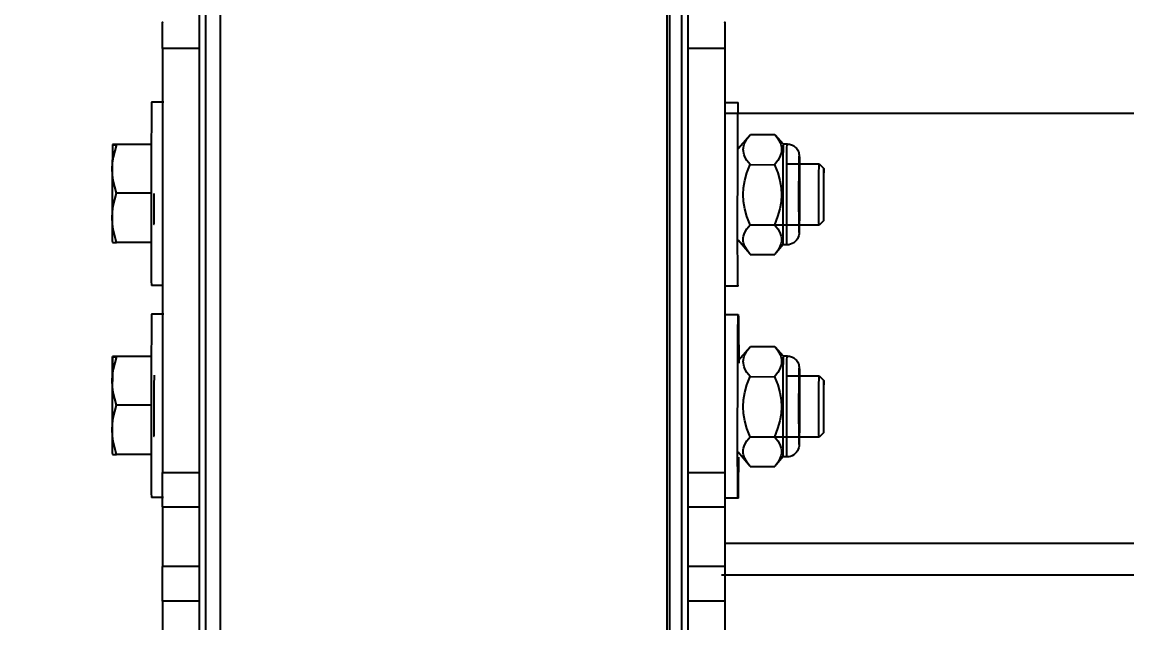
# Model space of a CAD drawing. Header units: millimetres. Extents: x 3109 to 13995, y 24552 to 39949.
# Drawn here: x 8689.6 to 8870.4, y 35342.5 to 35440.7 of the extents above; entities that cross this region are included whole.
import ezdxf

# ---------------------------------------------------------------- set-up
doc = ezdxf.new("R2010")
doc.units = ezdxf.units.MM
doc.header["$LTSCALE"] = 3
doc.layers.add('DomyÅ›lny', color=7, linetype='Continuous')
doc.styles.get("Standard").update_dxf_attribs({"font": 'arial.ttf'})
doc.dimstyles.new('MATEUSZ', dxfattribs={"dimtxt": 35, "dimasz": 16, "dimexe": 0.18, "dimexo": 0.0625, "dimgap": 0.09, "dimtad": 0, "dimdec": 0, "dimdsep": 46, "dimtxsty": 'Standard', "dimblk": 'DOT', "dimcen": 0.09, "dimse1": 1, "dimse2": 1, "dimadec": 0, "dimazin": 0, "dimtfac": 1, "dimtdec": 0, "dimtofl": 0, "dimtmove": 0, "dimatfit": 3, "dimfxl": 1, "dimtolj": 1, "dimtzin": 0, "dimlwd": 9, "dimlwe": 9, "dimarcsym": 0})

# ---------------------------------------------------------------- blocks, each defined once
blk = doc.blocks.new('_Dot')
at = {"color": 0, "linetype": 'ByBlock', "lineweight": -2}
blk.add_line((-0.5, 0), (-1, 0), dxfattribs=at)
at = {"color": 0, "linetype": 'ByBlock', "const_width": 0.5}
blk.add_lwpolyline([(-0.25, 0, 1), (0.25, 0, 1)], format="xyb", close=True, dxfattribs=at)
blk = doc.blocks.new('*D26')
at = {"color": 0, "lineweight": 9, "transparency": 16777216}
for p, q in [((8052.33, 35775.97), (8052.33, 34715.51)), ((8052.33, 33354.53), (8052.33, 34414.99))]:
    blk.add_line(p, q, dxfattribs=at)
at = {"layer": 'Defpoints', "color": 0, "transparency": 16777216}
for p in [(8768.57, 35791.97), (8052.33, 33338.53), (8658.57, 33338.53)]:
    blk.add_point(p, dxfattribs=at)
at = {"color": 0, "lineweight": 9, "transparency": 16777216, "xscale": 16, "yscale": 16, "zscale": 16}
for p, rotation in [((8052.33, 35791.97), 90), ((8052.33, 33338.53), 270)]:
    blk.add_blockref('_Dot', p, dxfattribs=dict(at, rotation=rotation))
at = {"color": 0, "transparency": 16777216, "insert": (8052.33, 34565.25), "char_height": 100, "attachment_point": 5, "rotation": 90}
blk.add_mtext('\\A1;2453', dxfattribs=at)

msp = doc.modelspace()

# ---------------------------------------------------------------- linework, layer by layer
at = {"layer": 'DomyÅ›lny'}
for p, q in [((8719.59, 35692.97), (8719.59, 33346.53)), ((8722.07, 33346.53), (8722.07, 35693.12)), ((8795.07, 35693.12), (8795.07, 33346.53)), ((8797.54, 33346.53), (8797.54, 35692.97)), ((8718.57, 35692.61), (8718.57, 33346.53)), ((8795.57, 33346.53), (8795.57, 35692.61)), ((8798.57, 33346.53), (8798.57, 35692.61)), ((8712.57, 35436.4), (8712.57, 35367.09)), ((8718.57, 35436.4), (8712.57, 35436.4)), ((8804.57, 35436.4), (8798.57, 35436.4)), ((8804.57, 35436.4), (8804.57, 35367.09)), ((8710.78, 35427.67), (8712.78, 35427.67)), ((8804.78, 35427.55), (8806.78, 35427.55)), ((9803.82, 35425.77), (8804.57, 35425.77)), ((8806.77, 35420.05), (8808.77, 35422.36)), ((8808.77, 35422.36), (8812.77, 35422.36)), ((8812.83, 35422.29), (8814.12, 35420.79)), ((8710.75, 35420.7), (8705.06, 35420.7)), ((8814.12, 35420.79), (8814.77, 35420.79)), ((8808.72, 35417.41), (8812.72, 35417.4)), ((8814.73, 35417.54), (8820.02, 35417.53)), ((8820.02, 35417.53), (8820.77, 35416.78)), ((8710.71, 35412.72), (8705.02, 35412.73)), ((8808.71, 35407.59), (8812.71, 35407.59)), ((8820, 35407.53), (8812.69, 35407.54)), ((8820.76, 35408.28), (8820, 35407.53)), ((8710.73, 35404.7), (8705.04, 35404.7)), ((8808.69, 35402.8), (8806.75, 35405.05)), ((8814.1, 35404.29), (8812.75, 35402.73)), ((8814.75, 35404.29), (8814.1, 35404.29)), ((8808.75, 35402.73), (8812.75, 35402.73)), ((8712.74, 35397.67), (8710.74, 35397.67)), ((8806.74, 35397.55), (8804.74, 35397.55)), ((8710.78, 35393.01), (8712.78, 35393.01)), ((8804.78, 35392.89), (8806.78, 35392.89)), ((8806.77, 35385.39), (8808.77, 35387.7)), ((8808.77, 35387.7), (8812.77, 35387.7)), ((8812.83, 35387.63), (8814.12, 35386.13)), ((8710.75, 35386.04), (8705.06, 35386.04)), ((8814.12, 35386.13), (8814.77, 35386.13)), ((8808.72, 35382.75), (8812.72, 35382.74)), ((8814.73, 35382.88), (8820.02, 35382.87)), ((8820.02, 35382.87), (8820.77, 35382.12)), ((8710.71, 35378.06), (8705.02, 35378.07)), ((8808.71, 35372.93), (8812.71, 35372.93)), ((8820, 35372.87), (8812.69, 35372.88)), ((8820.76, 35373.62), (8820, 35372.87)), ((8710.73, 35370.04), (8705.04, 35370.04)), ((8808.69, 35368.14), (8806.75, 35370.39)), ((8814.1, 35369.63), (8812.75, 35368.07)), ((8814.75, 35369.63), (8814.1, 35369.63)), ((8808.75, 35368.07), (8812.75, 35368.07)), ((8712.57, 35367.09), (8718.57, 35367.09)), ((8798.57, 35367.09), (8804.57, 35367.09)), ((8712.74, 35363.01), (8710.74, 35363.01)), ((8806.74, 35362.89), (8804.74, 35362.89)), ((8712.57, 35361.44), (8712.57, 35351.7)), ((8712.57, 35361.44), (8718.57, 35361.44)), ((8798.57, 35361.44), (8804.57, 35361.44)), ((8804.57, 35361.44), (8804.57, 35351.7)), ((10882.62, 35355.46), (8804.57, 35355.46)), ((8718.57, 35351.7), (8712.57, 35351.7)), ((8804.57, 35351.7), (8798.57, 35351.7)), ((8804.05, 35350.37), (10926.2, 35350.37)), ((8712.57, 35346.05), (8712.57, 35276.73)), ((8718.57, 35346.05), (8712.57, 35346.05)), ((8804.57, 35346.05), (8798.57, 35346.05)), ((8804.57, 35346.05), (8804.57, 35276.73))]:
    msp.add_line(p, q, dxfattribs=at)
for points in [[(8712.57, 35436.4, 0), (8712.57, 35439.7, 0), (8712.57, 35440.57, 0), (8712.57, 35440.7, 0), (8712.57, 35440.71, 0), (8712.57, 35440.71, 0), (8712.57, 35440.71, 0), (8712.57, 35440.71, 0), (8712.57, 35440.71, 0), (8712.57, 35440.71, 0), (8712.57, 35440.71, 0), (8712.57, 35440.71, 0), (8712.57, 35440.71, 0), (8712.57, 35440.71, 0), (8712.57, 35440.71, 0), (8712.57, 35440.71, 0), (8712.57, 35440.71, 0), (8712.57, 35440.71, 0), (8712.57, 35440.71, 0), (8712.57, 35440.71, 0), (8712.57, 35440.71, 0), (8712.57, 35440.71, 0), (8712.57, 35440.7, 0), (8712.57, 35440.66, 0)], [(8804.57, 35440.66, 0), (8804.57, 35440.7, 0), (8804.57, 35440.71, 0), (8804.57, 35440.71, 0), (8804.57, 35440.71, 0), (8804.57, 35440.71, 0), (8804.57, 35440.71, 0), (8804.57, 35440.71, 0), (8804.57, 35440.71, 0), (8804.57, 35440.71, 0), (8804.57, 35440.71, 0), (8804.57, 35440.71, 0), (8804.57, 35440.71, 0), (8804.57, 35440.71, 0), (8804.57, 35440.71, 0), (8804.57, 35440.71, 0), (8804.57, 35440.71, 0), (8804.57, 35440.71, 0), (8804.57, 35440.71, 0), (8804.57, 35440.7, 0), (8804.57, 35440.67, 0), (8804.57, 35440.55, 0), (8804.57, 35440.05, 0), (8804.57, 35436.4, 0)], [(8710.78, 35427.67, 0), (8710.78, 35427.67, 0), (8710.78, 35427.67, 0), (8710.78, 35427.67, 0), (8710.78, 35427.67, 0), (8710.78, 35427.66, 0), (8710.77, 35427.63, 0), (8710.77, 35427.46, 0), (8710.75, 35426.71, 0), (8710.69, 35418.43, 0), (8710.67, 35407.39, 0), (8710.7, 35400.16, 0), (8710.72, 35398.25, 0), (8710.73, 35397.8, 0), (8710.74, 35397.7, 0), (8710.74, 35397.67, 0), (8710.74, 35397.67, 0), (8710.74, 35397.67, 0), (8710.74, 35397.67, 0), (8710.74, 35397.67, 0), (8710.74, 35397.67, 0), (8710.74, 35397.67, 0), (8710.74, 35397.67, 0), (8710.74, 35397.67, 0), (8710.74, 35397.67, 0), (8710.74, 35397.67, 0), (8710.74, 35397.67, 0), (8710.74, 35397.67, 0), (8710.74, 35397.67, 0), (8710.74, 35397.67, 0), (8710.74, 35397.67, 0), (8710.74, 35397.67, 0), (8710.74, 35397.67, 0), (8710.74, 35397.67, 0), (8710.74, 35397.67, 0)], [(8806.74, 35397.55, 0), (8806.74, 35397.55, 0), (8806.74, 35397.55, 0), (8806.74, 35397.55, 0), (8806.74, 35397.55, 0), (8806.74, 35397.55, 0), (8806.74, 35397.55, 0), (8806.74, 35397.55, 0), (8806.74, 35397.55, 0), (8806.74, 35397.55, 0), (8806.74, 35397.55, 0), (8806.74, 35397.55, 0), (8806.74, 35397.55, 0), (8806.74, 35397.55, 0), (8806.74, 35397.55, 0), (8806.74, 35397.55, 0), (8806.74, 35397.55, 0), (8806.74, 35397.55, 0), (8806.74, 35397.55, 0), (8806.74, 35397.56, 0), (8806.74, 35397.59, 0), (8806.73, 35397.76, 0), (8806.71, 35398.52, 0), (8806.67, 35406.82, 0), (8806.69, 35417.86, 0), (8806.73, 35425.02, 0), (8806.75, 35426.94, 0), (8806.77, 35427.4, 0), (8806.77, 35427.51, 0), (8806.78, 35427.54, 0), (8806.78, 35427.55, 0), (8806.78, 35427.55, 0), (8806.78, 35427.55, 0), (8806.78, 35427.55, 0), (8806.78, 35427.55, 0)], [(8808.72, 35417.41, 0), (8808.21, 35418.09, 0), (8807.86, 35418.71, 0), (8807.75, 35419.01, 0), (8807.67, 35419.31, 0), (8807.62, 35419.6, 0), (8807.61, 35419.89, 0), (8807.63, 35420.17, 0), (8807.68, 35420.46, 0), (8807.77, 35420.76, 0), (8807.89, 35421.06, 0), (8808.25, 35421.68, 0), (8808.77, 35422.36, 0)], [(8812.77, 35422.36, 0), (8813.28, 35421.68, 0), (8813.63, 35421.05, 0), (8813.74, 35420.75, 0), (8813.82, 35420.46, 0), (8813.87, 35420.17, 0), (8813.88, 35419.88, 0), (8813.86, 35419.59, 0), (8813.81, 35419.3, 0), (8813.72, 35419.01, 0), (8813.6, 35418.71, 0), (8813.24, 35418.08, 0), (8812.72, 35417.4, 0)], [(8704.33, 35416.72, 0), (8704.38, 35417.67, 0), (8704.51, 35418.64, 0), (8705.06, 35420.7, 0)], [(8704.37, 35420.68, 0), (8704.37, 35420.68, 0), (8704.37, 35420.68, 0), (8704.37, 35420.68, 0), (8704.37, 35420.68, 0), (8704.37, 35420.68, 0), (8704.37, 35420.68, 0), (8704.37, 35420.68, 0), (8704.37, 35420.68, 0), (8704.37, 35420.68, 0), (8704.37, 35420.68, 0), (8704.37, 35420.68, 0), (8704.37, 35420.68, 0), (8704.37, 35420.68, 0), (8704.37, 35420.68, 0), (8704.37, 35420.68, 0), (8704.37, 35420.67, 0), (8704.37, 35420.67, 0), (8704.37, 35420.64, 0), (8704.36, 35420.46, 0), (8704.35, 35419.71, 0), (8704.33, 35416.72, 0)], [(8705.06, 35420.7, 0), (8704.54, 35420.69, 0), (8704.41, 35420.68, 0), (8704.38, 35420.68, 0), (8704.38, 35420.68, 0), (8704.37, 35420.68, 0), (8704.37, 35420.68, 0), (8704.37, 35420.68, 0), (8704.37, 35420.68, 0), (8704.37, 35420.68, 0), (8704.37, 35420.68, 0), (8704.37, 35420.68, 0), (8704.37, 35420.68, 0), (8704.37, 35420.68, 0), (8704.37, 35420.68, 0), (8704.37, 35420.68, 0), (8704.37, 35420.68, 0), (8704.37, 35420.68, 0), (8704.37, 35420.68, 0), (8704.37, 35420.68, 0), (8704.37, 35420.68, 0), (8704.37, 35420.68, 0), (8704.37, 35420.68, 0), (8704.37, 35420.68, 0)], [(8704.37, 35420.68, 0), (8704.37, 35420.68, 0), (8704.37, 35420.68, 0), (8704.37, 35420.68, 0), (8704.37, 35420.68, 0), (8704.38, 35420.67, 0), (8704.39, 35420.67, 0), (8704.48, 35420.67, 0), (8705.11, 35420.65, 0)], [(8814.12, 35420.79, 0), (8814.12, 35420.79, 0), (8814.12, 35420.79, 0), (8814.12, 35420.79, 0), (8814.12, 35420.79, 0), (8814.12, 35420.79, 0), (8814.12, 35420.79, 0), (8814.12, 35420.79, 0), (8814.12, 35420.79, 0), (8814.12, 35420.79, 0), (8814.12, 35420.79, 0), (8814.12, 35420.79, 0), (8814.12, 35420.79, 0), (8814.12, 35420.77, 0), (8814.11, 35420.68, 0), (8814.11, 35420.26, 0), (8814.09, 35418.46, 0), (8814.06, 35412.49, 0)], [(8814.71, 35412.49, 0), (8814.73, 35418.34, 0), (8814.75, 35420.19, 0), (8814.76, 35420.64, 0), (8814.77, 35420.75, 0), (8814.77, 35420.78, 0), (8814.77, 35420.79, 0), (8814.77, 35420.79, 0), (8814.77, 35420.79, 0), (8814.77, 35420.79, 0), (8814.77, 35420.79, 0), (8814.77, 35420.79, 0)], [(8814.77, 35420.79, 0), (8814.96, 35420.78, 0), (8815.14, 35420.76, 0), (8815.33, 35420.71, 0), (8815.51, 35420.65, 0), (8815.68, 35420.57, 0), (8815.85, 35420.47, 0), (8816.01, 35420.36, 0), (8816.15, 35420.23, 0), (8816.29, 35420.09, 0), (8816.41, 35419.94, 0), (8816.51, 35419.77, 0), (8816.6, 35419.59, 0), (8816.67, 35419.41, 0), (8816.72, 35419.23, 0), (8816.76, 35418.96, 0), (8816.8, 35415.69, 0), (8816.79, 35409.7, 0), (8816.77, 35406.63, 0), (8816.76, 35406.29, 0), (8816.74, 35406.07, 0), (8816.7, 35405.81, 0), (8816.61, 35405.54, 0), (8816.48, 35405.28, 0), (8816.32, 35405.04, 0), (8816.12, 35404.83, 0), (8815.89, 35404.64, 0), (8815.62, 35404.49, 0), (8815.35, 35404.38, 0), (8815.05, 35404.31, 0), (8814.75, 35404.29, 0)], [(8816.72, 35412.5, 0), (8816.74, 35416.93, 0), (8816.75, 35418.34, 0), (8816.76, 35418.68, 0), (8816.76, 35418.76, 0), (8816.77, 35418.78, 0), (8816.77, 35418.79, 0), (8816.77, 35418.79, 0), (8816.77, 35418.79, 0), (8816.77, 35418.79, 0), (8816.77, 35418.79, 0), (8816.77, 35418.79, 0)], [(8816.77, 35418.79, 0), (8816.77, 35418.79, 0), (8816.77, 35418.79, 0), (8816.77, 35418.79, 0), (8816.77, 35418.79, 0), (8816.77, 35418.79, 0), (8816.77, 35418.79, 0), (8816.77, 35418.79, 0), (8816.77, 35418.79, 0), (8816.77, 35418.79, 0), (8816.77, 35418.79, 0), (8816.77, 35418.79, 0), (8816.77, 35418.79, 0), (8816.77, 35418.79, 0), (8816.77, 35418.79, 0), (8816.77, 35418.79, 0), (8816.77, 35418.79, 0), (8816.77, 35418.79, 0), (8816.77, 35418.78, 0), (8816.77, 35418.75, 0), (8816.78, 35418.59, 0), (8816.79, 35417.87, 0), (8816.8, 35411.58, 0), (8816.76, 35406.43, 0), (8816.76, 35406.32, 0), (8816.75, 35406.3, 0), (8816.75, 35406.29, 0), (8816.75, 35406.29, 0), (8816.75, 35406.29, 0), (8816.75, 35406.29, 0), (8816.75, 35406.29, 0), (8816.75, 35406.29, 0), (8816.75, 35406.29, 0), (8816.75, 35406.29, 0), (8816.75, 35406.29, 0), (8816.75, 35406.29, 0), (8816.75, 35406.29, 0), (8816.75, 35406.29, 0), (8816.75, 35406.29, 0), (8816.75, 35406.29, 0), (8816.75, 35406.29, 0), (8816.75, 35406.29, 0), (8816.75, 35406.29, 0), (8816.75, 35406.29, 0), (8816.75, 35406.29, 0), (8816.75, 35406.29, 0), (8816.75, 35406.29, 0), (8816.75, 35406.29, 0), (8816.75, 35406.29, 0), (8816.75, 35406.31, 0), (8816.75, 35406.4, 0), (8816.74, 35406.81, 0), (8816.72, 35412.5, 0)], [(8704.33, 35416.72, 0), (8704.32, 35408.72, 0)], [(8705.02, 35412.73, 0), (8704.49, 35414.8, 0), (8704.37, 35415.76, 0), (8704.33, 35416.72, 0)], [(8808.71, 35407.59, 0), (8808.19, 35408.94, 0), (8807.84, 35410.18, 0), (8807.64, 35411.36, 0), (8807.58, 35412.5, 0), (8807.64, 35413.64, 0), (8807.85, 35414.82, 0), (8808.2, 35416.06, 0), (8808.72, 35417.41, 0)], [(8812.72, 35417.4, 0), (8813.23, 35416.05, 0), (8813.58, 35414.81, 0), (8813.78, 35413.64, 0), (8813.85, 35412.49, 0), (8813.78, 35411.35, 0), (8813.58, 35410.17, 0), (8813.22, 35408.93, 0), (8812.71, 35407.59, 0)], [(8816.77, 35416.73, 0), (8816.77, 35416.73, 0), (8816.77, 35416.73, 0), (8816.77, 35416.73, 0), (8816.77, 35416.73, 0), (8816.77, 35416.72, 0), (8816.76, 35416.71, 0), (8816.76, 35416.67, 0), (8816.76, 35416.46, 0), (8816.74, 35414.15, 0), (8816.74, 35411.06, 0), (8816.74, 35409.05, 0), (8816.75, 35408.51, 0), (8816.75, 35408.39, 0), (8816.75, 35408.36, 0), (8816.75, 35408.35, 0), (8816.75, 35408.35, 0), (8816.76, 35408.35, 0), (8816.76, 35408.35, 0), (8816.76, 35408.35, 0), (8816.76, 35408.35, 0), (8816.76, 35408.35, 0), (8816.76, 35408.35, 0), (8816.76, 35408.35, 0), (8816.76, 35408.35, 0), (8816.76, 35408.35, 0), (8816.76, 35408.35, 0), (8816.76, 35408.35, 0), (8816.76, 35408.35, 0), (8816.76, 35408.35, 0), (8816.76, 35408.35, 0), (8816.76, 35408.35, 0), (8816.76, 35408.35, 0), (8816.76, 35408.35, 0), (8816.76, 35408.35, 0)], [(8819.98, 35412.56, 0), (8819.99, 35416.08, 0), (8820.01, 35417.18, 0), (8820.01, 35417.45, 0), (8820.01, 35417.51, 0), (8820.02, 35417.53, 0), (8820.02, 35417.53, 0), (8820.02, 35417.53, 0), (8820.02, 35417.53, 0), (8820.02, 35417.53, 0), (8820.02, 35417.53, 0), (8820.02, 35417.53, 0), (8820.02, 35417.53, 0), (8820.02, 35417.53, 0), (8820.02, 35417.53, 0), (8820.02, 35417.53, 0), (8820.02, 35417.53, 0), (8820.02, 35417.53, 0), (8820.02, 35417.53, 0)], [(8820.79, 35412.51, 0), (8820.78, 35415.52, 0), (8820.77, 35416.48, 0), (8820.77, 35416.71, 0), (8820.77, 35416.76, 0), (8820.77, 35416.78, 0), (8820.77, 35416.78, 0), (8820.77, 35416.78, 0), (8820.77, 35416.78, 0), (8820.77, 35416.78, 0), (8820.77, 35416.78, 0), (8820.77, 35416.78, 0), (8820.77, 35416.78, 0), (8820.77, 35416.78, 0), (8820.77, 35416.78, 0), (8820.77, 35416.78, 0), (8820.77, 35416.78, 0), (8820.77, 35416.78, 0), (8820.77, 35416.78, 0), (8820.77, 35416.78, 0), (8820.77, 35416.78, 0), (8820.77, 35416.78, 0), (8820.77, 35416.78, 0), (8820.77, 35416.78, 0), (8820.77, 35416.78, 0), (8820.77, 35416.78, 0), (8820.77, 35416.78, 0), (8820.77, 35416.78, 0), (8820.77, 35416.78, 0), (8820.77, 35416.78, 0), (8820.77, 35416.78, 0), (8820.76, 35416.77, 0), (8820.76, 35416.72, 0), (8820.76, 35416.51, 0), (8820.75, 35415.58, 0), (8820.74, 35412.56, 0)], [(8704.32, 35408.72, 0), (8704.36, 35409.68, 0), (8704.49, 35410.65, 0), (8705.02, 35412.73, 0)], [(8711.13, 35412.7, 0), (8711.14, 35409.15, 0), (8711.15, 35408.03, 0), (8711.15, 35407.76, 0), (8711.15, 35407.69, 0), (8711.15, 35407.67, 0), (8711.16, 35407.67, 0), (8711.16, 35407.67, 0), (8711.16, 35407.67, 0), (8711.16, 35407.67, 0), (8711.16, 35407.67, 0), (8711.16, 35407.67, 0)], [(8814.06, 35412.49, 0), (8814.07, 35406.67, 0), (8814.09, 35404.85, 0), (8814.09, 35404.42, 0), (8814.1, 35404.32, 0), (8814.1, 35404.3, 0), (8814.1, 35404.29, 0), (8814.1, 35404.29, 0), (8814.1, 35404.29, 0), (8814.1, 35404.29, 0), (8814.1, 35404.29, 0), (8814.1, 35404.29, 0), (8814.1, 35404.29, 0), (8814.1, 35404.29, 0), (8814.1, 35404.29, 0), (8814.1, 35404.29, 0), (8814.1, 35404.29, 0), (8814.1, 35404.29, 0), (8814.1, 35404.29, 0), (8814.1, 35404.29, 0), (8814.1, 35404.29, 0), (8814.1, 35404.29, 0), (8814.1, 35404.29, 0), (8814.1, 35404.29, 0), (8814.1, 35404.29, 0), (8814.1, 35404.29, 0)], [(8814.75, 35404.29, 0), (8814.75, 35404.29, 0), (8814.75, 35404.29, 0), (8814.75, 35404.29, 0), (8814.75, 35404.29, 0), (8814.75, 35404.29, 0), (8814.75, 35404.29, 0), (8814.75, 35404.29, 0), (8814.75, 35404.29, 0), (8814.75, 35404.29, 0), (8814.75, 35404.29, 0), (8814.75, 35404.29, 0), (8814.75, 35404.29, 0), (8814.75, 35404.31, 0), (8814.74, 35404.41, 0), (8814.73, 35404.82, 0), (8814.72, 35406.6, 0), (8814.71, 35412.49, 0)], [(8820, 35407.53, 0), (8820, 35407.53, 0), (8820, 35407.53, 0), (8820, 35407.53, 0), (8820, 35407.53, 0), (8820, 35407.53, 0), (8820, 35407.53, 0), (8820, 35407.53, 0), (8820, 35407.53, 0), (8820, 35407.53, 0), (8820, 35407.53, 0), (8820, 35407.53, 0), (8820, 35407.54, 0), (8820, 35407.55, 0), (8820, 35407.6, 0), (8819.99, 35407.86, 0), (8819.99, 35408.95, 0), (8819.98, 35412.56, 0)], [(8820.74, 35412.56, 0), (8820.74, 35409.55, 0), (8820.75, 35408.59, 0), (8820.75, 35408.36, 0), (8820.75, 35408.3, 0), (8820.75, 35408.29, 0), (8820.75, 35408.28, 0), (8820.75, 35408.28, 0), (8820.76, 35408.28, 0), (8820.76, 35408.28, 0), (8820.76, 35408.28, 0), (8820.76, 35408.28, 0), (8820.76, 35408.28, 0), (8820.76, 35408.28, 0), (8820.76, 35408.28, 0), (8820.76, 35408.28, 0), (8820.76, 35408.28, 0), (8820.76, 35408.28, 0), (8820.76, 35408.28, 0), (8820.76, 35408.28, 0), (8820.76, 35408.28, 0), (8820.76, 35408.28, 0), (8820.76, 35408.28, 0), (8820.76, 35408.28, 0), (8820.76, 35408.28, 0), (8820.76, 35408.28, 0), (8820.76, 35408.28, 0), (8820.76, 35408.28, 0), (8820.76, 35408.28, 0), (8820.76, 35408.28, 0), (8820.76, 35408.29, 0), (8820.76, 35408.3, 0), (8820.76, 35408.34, 0), (8820.76, 35408.56, 0), (8820.77, 35409.48, 0), (8820.79, 35412.51, 0)], [(8704.32, 35408.72, 0), (8704.33, 35405.77, 0), (8704.34, 35404.95, 0), (8704.35, 35404.75, 0), (8704.35, 35404.7, 0), (8704.35, 35404.68, 0), (8704.35, 35404.68, 0), (8704.35, 35404.68, 0), (8704.35, 35404.68, 0), (8704.35, 35404.68, 0), (8704.35, 35404.68, 0)], [(8705.04, 35404.7, 0), (8704.5, 35406.78, 0), (8704.36, 35407.75, 0), (8704.32, 35408.72, 0)], [(8808.75, 35402.73, 0), (8808.23, 35403.4, 0), (8807.87, 35404.02, 0), (8807.75, 35404.31, 0), (8807.66, 35404.6, 0), (8807.61, 35404.88, 0), (8807.59, 35405.16, 0), (8807.61, 35405.45, 0), (8807.65, 35405.73, 0), (8807.73, 35406.02, 0), (8807.85, 35406.31, 0), (8808.19, 35406.92, 0), (8808.71, 35407.59, 0)], [(8812.71, 35407.59, 0), (8813.23, 35406.92, 0), (8813.58, 35406.3, 0), (8813.71, 35406.01, 0), (8813.79, 35405.72, 0), (8813.84, 35405.44, 0), (8813.86, 35405.16, 0), (8813.85, 35404.87, 0), (8813.8, 35404.59, 0), (8813.72, 35404.3, 0), (8813.6, 35404.01, 0), (8813.26, 35403.39, 0), (8812.75, 35402.73, 0)], [(8704.35, 35404.68, 0), (8704.35, 35404.68, 0), (8704.35, 35404.68, 0), (8704.35, 35404.68, 0), (8704.35, 35404.68, 0), (8704.35, 35404.68, 0), (8704.35, 35404.68, 0), (8704.35, 35404.68, 0), (8704.35, 35404.68, 0), (8704.35, 35404.68, 0), (8704.35, 35404.68, 0), (8704.35, 35404.68, 0), (8704.35, 35404.68, 0), (8704.35, 35404.68, 0), (8704.35, 35404.68, 0), (8704.35, 35404.68, 0), (8704.35, 35404.68, 0), (8704.35, 35404.68, 0), (8704.35, 35404.68, 0), (8704.36, 35404.68, 0), (8704.37, 35404.68, 0), (8704.46, 35404.69, 0), (8705.04, 35404.7, 0)], [(8710.78, 35393.01, 0), (8710.78, 35393.01, 0), (8710.78, 35393.01, 0), (8710.78, 35393.01, 0), (8710.78, 35393.01, 0), (8710.78, 35393, 0), (8710.77, 35392.97, 0), (8710.77, 35392.8, 0), (8710.75, 35392.05, 0), (8710.69, 35383.77, 0), (8710.67, 35372.73, 0), (8710.7, 35365.51, 0), (8710.72, 35363.59, 0), (8710.73, 35363.14, 0), (8710.74, 35363.04, 0), (8710.74, 35363.02, 0), (8710.74, 35363.01, 0), (8710.74, 35363.01, 0), (8710.74, 35363.01, 0), (8710.74, 35363.01, 0), (8710.74, 35363.01, 0), (8710.74, 35363.01, 0), (8710.74, 35363.01, 0), (8710.74, 35363.01, 0), (8710.74, 35363.01, 0), (8710.74, 35363.01, 0), (8710.74, 35363.01, 0), (8710.74, 35363.01, 0), (8710.74, 35363.01, 0), (8710.74, 35363.01, 0), (8710.74, 35363.01, 0), (8710.74, 35363.01, 0), (8710.74, 35363.01, 0), (8710.74, 35363.01, 0), (8710.74, 35363.01, 0)], [(8806.74, 35362.89, 0), (8806.74, 35362.89, 0), (8806.74, 35362.89, 0), (8806.74, 35362.89, 0), (8806.74, 35362.89, 0), (8806.74, 35362.89, 0), (8806.74, 35362.89, 0), (8806.74, 35362.89, 0), (8806.74, 35362.89, 0), (8806.74, 35362.89, 0), (8806.74, 35362.89, 0), (8806.74, 35362.89, 0), (8806.74, 35362.89, 0), (8806.74, 35362.89, 0), (8806.74, 35362.89, 0), (8806.74, 35362.89, 0), (8806.74, 35362.89, 0), (8806.74, 35362.89, 0), (8806.74, 35362.89, 0), (8806.74, 35362.9, 0), (8806.74, 35362.93, 0), (8806.73, 35363.1, 0), (8806.71, 35363.86, 0), (8806.67, 35372.16, 0), (8806.69, 35383.2, 0), (8806.73, 35390.36, 0), (8806.75, 35392.28, 0), (8806.77, 35392.74, 0), (8806.77, 35392.85, 0), (8806.78, 35392.88, 0), (8806.78, 35392.89, 0), (8806.78, 35392.89, 0), (8806.78, 35392.89, 0), (8806.78, 35392.89, 0), (8806.78, 35392.89, 0)], [(8806.78, 35392.89, 0), (8806.78, 35392.89, 0), (8806.78, 35392.89, 0), (8806.78, 35392.89, 0), (8806.78, 35392.89, 0), (8806.78, 35392.89, 0), (8806.78, 35392.89, 0), (8806.78, 35392.89, 0), (8806.78, 35392.89, 0), (8806.78, 35392.89, 0), (8806.78, 35392.89, 0), (8806.78, 35392.89, 0), (8806.78, 35392.89, 0), (8806.78, 35392.89, 0), (8806.78, 35392.89, 0), (8806.78, 35392.89, 0), (8806.78, 35392.89, 0), (8806.78, 35392.88, 0), (8806.79, 35392.82, 0), (8806.8, 35392.51, 0), (8806.82, 35391.08, 0), (8806.85, 35384.97, 0)], [(8808.72, 35382.75, 0), (8808.21, 35383.43, 0), (8807.86, 35384.05, 0), (8807.75, 35384.35, 0), (8807.67, 35384.65, 0), (8807.62, 35384.94, 0), (8807.61, 35385.23, 0), (8807.63, 35385.51, 0), (8807.68, 35385.8, 0), (8807.77, 35386.1, 0), (8807.89, 35386.4, 0), (8808.25, 35387.02, 0), (8808.77, 35387.7, 0)], [(8812.77, 35387.7, 0), (8813.28, 35387.02, 0), (8813.63, 35386.39, 0), (8813.74, 35386.09, 0), (8813.82, 35385.8, 0), (8813.87, 35385.51, 0), (8813.88, 35385.22, 0), (8813.86, 35384.93, 0), (8813.81, 35384.64, 0), (8813.72, 35384.35, 0), (8813.6, 35384.05, 0), (8813.24, 35383.42, 0), (8812.72, 35382.74, 0)], [(8704.33, 35382.06, 0), (8704.38, 35383.01, 0), (8704.51, 35383.98, 0), (8705.06, 35386.04, 0)], [(8704.37, 35386.02, 0), (8704.37, 35386.02, 0), (8704.37, 35386.02, 0), (8704.37, 35386.02, 0), (8704.37, 35386.02, 0), (8704.37, 35386.02, 0), (8704.37, 35386.02, 0), (8704.37, 35386.02, 0), (8704.37, 35386.02, 0), (8704.37, 35386.02, 0), (8704.37, 35386.02, 0), (8704.37, 35386.02, 0), (8704.37, 35386.02, 0), (8704.37, 35386.02, 0), (8704.37, 35386.02, 0), (8704.37, 35386.02, 0), (8704.37, 35386.02, 0), (8704.37, 35386.01, 0), (8704.37, 35385.98, 0), (8704.36, 35385.8, 0), (8704.35, 35385.05, 0), (8704.33, 35382.06, 0)], [(8705.06, 35386.04, 0), (8704.54, 35386.03, 0), (8704.41, 35386.02, 0), (8704.38, 35386.02, 0), (8704.38, 35386.02, 0), (8704.37, 35386.02, 0), (8704.37, 35386.02, 0), (8704.37, 35386.02, 0), (8704.37, 35386.02, 0), (8704.37, 35386.02, 0), (8704.37, 35386.02, 0), (8704.37, 35386.02, 0), (8704.37, 35386.02, 0), (8704.37, 35386.02, 0), (8704.37, 35386.02, 0), (8704.37, 35386.02, 0), (8704.37, 35386.02, 0), (8704.37, 35386.02, 0), (8704.37, 35386.02, 0), (8704.37, 35386.02, 0), (8704.37, 35386.02, 0), (8704.37, 35386.02, 0), (8704.37, 35386.02, 0), (8704.37, 35386.02, 0)], [(8704.37, 35386.02, 0), (8704.37, 35386.02, 0), (8704.37, 35386.02, 0), (8704.37, 35386.02, 0), (8704.37, 35386.02, 0), (8704.38, 35386.02, 0), (8704.39, 35386.01, 0), (8704.48, 35386.01, 0), (8705.11, 35385.99, 0)], [(8704.41, 35381.98, 0), (8704.39, 35384.92, 0), (8704.38, 35385.74, 0), (8704.38, 35385.95, 0), (8704.38, 35386, 0), (8704.37, 35386.01, 0), (8704.37, 35386.02, 0), (8704.37, 35386.02, 0), (8704.37, 35386.02, 0), (8704.37, 35386.02, 0), (8704.37, 35386.02, 0)], [(8814.12, 35386.13, 0), (8814.12, 35386.13, 0), (8814.12, 35386.13, 0), (8814.12, 35386.13, 0), (8814.12, 35386.13, 0), (8814.12, 35386.13, 0), (8814.12, 35386.13, 0), (8814.12, 35386.13, 0), (8814.12, 35386.13, 0), (8814.12, 35386.13, 0), (8814.12, 35386.13, 0), (8814.12, 35386.13, 0), (8814.12, 35386.13, 0), (8814.12, 35386.11, 0), (8814.11, 35386.02, 0), (8814.11, 35385.6, 0), (8814.09, 35383.8, 0), (8814.06, 35377.83, 0)], [(8814.71, 35377.83, 0), (8814.73, 35383.68, 0), (8814.75, 35385.53, 0), (8814.76, 35385.98, 0), (8814.77, 35386.09, 0), (8814.77, 35386.12, 0), (8814.77, 35386.13, 0), (8814.77, 35386.13, 0), (8814.77, 35386.13, 0), (8814.77, 35386.13, 0), (8814.77, 35386.13, 0), (8814.77, 35386.13, 0)], [(8814.77, 35386.13, 0), (8814.96, 35386.12, 0), (8815.14, 35386.1, 0), (8815.33, 35386.05, 0), (8815.51, 35385.99, 0), (8815.68, 35385.91, 0), (8815.85, 35385.82, 0), (8816.01, 35385.7, 0), (8816.15, 35385.57, 0), (8816.29, 35385.43, 0), (8816.41, 35385.28, 0), (8816.51, 35385.11, 0), (8816.6, 35384.93, 0), (8816.67, 35384.75, 0), (8816.72, 35384.57, 0), (8816.76, 35384.31, 0), (8816.8, 35381.03, 0), (8816.79, 35375.05, 0), (8816.77, 35371.97, 0), (8816.76, 35371.63, 0), (8816.74, 35371.41, 0), (8816.7, 35371.16, 0), (8816.61, 35370.88, 0), (8816.48, 35370.62, 0), (8816.32, 35370.38, 0), (8816.12, 35370.17, 0), (8815.89, 35369.98, 0), (8815.62, 35369.83, 0), (8815.35, 35369.72, 0), (8815.05, 35369.65, 0), (8814.75, 35369.63, 0)], [(8816.72, 35377.84, 0), (8816.74, 35382.27, 0), (8816.75, 35383.68, 0), (8816.76, 35384.02, 0), (8816.76, 35384.1, 0), (8816.77, 35384.12, 0), (8816.77, 35384.13, 0), (8816.77, 35384.13, 0), (8816.77, 35384.13, 0), (8816.77, 35384.13, 0), (8816.77, 35384.13, 0), (8816.77, 35384.13, 0)], [(8816.77, 35384.13, 0), (8816.77, 35384.13, 0), (8816.77, 35384.13, 0), (8816.77, 35384.13, 0), (8816.77, 35384.13, 0), (8816.77, 35384.13, 0), (8816.77, 35384.13, 0), (8816.77, 35384.13, 0), (8816.77, 35384.13, 0), (8816.77, 35384.13, 0), (8816.77, 35384.13, 0), (8816.77, 35384.13, 0), (8816.77, 35384.13, 0), (8816.77, 35384.13, 0), (8816.77, 35384.13, 0), (8816.77, 35384.13, 0), (8816.77, 35384.13, 0), (8816.77, 35384.13, 0), (8816.77, 35384.12, 0), (8816.77, 35384.09, 0), (8816.78, 35383.93, 0), (8816.79, 35383.21, 0), (8816.8, 35376.92, 0), (8816.76, 35371.77, 0), (8816.76, 35371.66, 0), (8816.75, 35371.64, 0), (8816.75, 35371.63, 0), (8816.75, 35371.63, 0), (8816.75, 35371.63, 0), (8816.75, 35371.63, 0), (8816.75, 35371.63, 0), (8816.75, 35371.63, 0), (8816.75, 35371.63, 0), (8816.75, 35371.63, 0), (8816.75, 35371.63, 0), (8816.75, 35371.63, 0), (8816.75, 35371.63, 0), (8816.75, 35371.63, 0), (8816.75, 35371.63, 0), (8816.75, 35371.63, 0), (8816.75, 35371.63, 0), (8816.75, 35371.63, 0), (8816.75, 35371.63, 0), (8816.75, 35371.63, 0), (8816.75, 35371.63, 0), (8816.75, 35371.63, 0), (8816.75, 35371.63, 0), (8816.75, 35371.63, 0), (8816.75, 35371.63, 0), (8816.75, 35371.65, 0), (8816.75, 35371.74, 0), (8816.74, 35372.15, 0), (8816.72, 35377.84, 0)], [(8704.33, 35382.06, 0), (8704.32, 35374.06, 0)], [(8705.02, 35378.07, 0), (8704.49, 35380.14, 0), (8704.37, 35381.1, 0), (8704.33, 35382.06, 0)], [(8711.17, 35383.01, 0), (8711.17, 35383.01, 0), (8711.17, 35383.01, 0), (8711.17, 35383.01, 0), (8711.17, 35383.01, 0), (8711.17, 35383.01, 0), (8711.17, 35383.01, 0), (8711.17, 35383.01, 0), (8711.17, 35383.01, 0), (8711.17, 35383.01, 0), (8711.17, 35383.01, 0), (8711.17, 35383.01, 0), (8711.17, 35383.01, 0), (8711.17, 35382.99, 0), (8711.16, 35382.94, 0), (8711.16, 35382.69, 0), (8711.15, 35381.61, 0), (8711.13, 35378.04, 0)], [(8808.71, 35372.93, 0), (8808.19, 35374.28, 0), (8807.84, 35375.52, 0), (8807.64, 35376.7, 0), (8807.58, 35377.84, 0), (8807.64, 35378.98, 0), (8807.85, 35380.16, 0), (8808.2, 35381.4, 0), (8808.72, 35382.75, 0)], [(8812.72, 35382.74, 0), (8813.23, 35381.39, 0), (8813.58, 35380.15, 0), (8813.78, 35378.98, 0), (8813.85, 35377.83, 0), (8813.78, 35376.69, 0), (8813.58, 35375.51, 0), (8813.22, 35374.27, 0), (8812.71, 35372.93, 0)], [(8816.77, 35382.07, 0), (8816.77, 35382.07, 0), (8816.77, 35382.07, 0), (8816.77, 35382.07, 0), (8816.77, 35382.07, 0), (8816.77, 35382.06, 0), (8816.76, 35382.06, 0), (8816.76, 35382.01, 0), (8816.76, 35381.8, 0), (8816.74, 35379.49, 0), (8816.74, 35376.41, 0), (8816.74, 35374.39, 0), (8816.75, 35373.85, 0), (8816.75, 35373.73, 0), (8816.75, 35373.7, 0), (8816.75, 35373.69, 0), (8816.75, 35373.69, 0), (8816.76, 35373.69, 0), (8816.76, 35373.69, 0), (8816.76, 35373.69, 0), (8816.76, 35373.69, 0), (8816.76, 35373.69, 0), (8816.76, 35373.69, 0), (8816.76, 35373.69, 0), (8816.76, 35373.69, 0), (8816.76, 35373.69, 0), (8816.76, 35373.69, 0), (8816.76, 35373.69, 0), (8816.76, 35373.69, 0), (8816.76, 35373.69, 0), (8816.76, 35373.69, 0), (8816.76, 35373.69, 0), (8816.76, 35373.69, 0), (8816.76, 35373.69, 0), (8816.76, 35373.69, 0)], [(8819.98, 35377.9, 0), (8819.99, 35381.42, 0), (8820.01, 35382.53, 0), (8820.01, 35382.79, 0), (8820.01, 35382.85, 0), (8820.02, 35382.87, 0), (8820.02, 35382.87, 0), (8820.02, 35382.87, 0), (8820.02, 35382.87, 0), (8820.02, 35382.87, 0), (8820.02, 35382.87, 0), (8820.02, 35382.87, 0), (8820.02, 35382.87, 0), (8820.02, 35382.87, 0), (8820.02, 35382.87, 0), (8820.02, 35382.87, 0), (8820.02, 35382.87, 0), (8820.02, 35382.87, 0), (8820.02, 35382.87, 0)], [(8820.79, 35377.85, 0), (8820.78, 35380.86, 0), (8820.77, 35381.82, 0), (8820.77, 35382.05, 0), (8820.77, 35382.1, 0), (8820.77, 35382.12, 0), (8820.77, 35382.12, 0), (8820.77, 35382.12, 0), (8820.77, 35382.12, 0), (8820.77, 35382.12, 0), (8820.77, 35382.12, 0), (8820.77, 35382.12, 0), (8820.77, 35382.12, 0), (8820.77, 35382.12, 0), (8820.77, 35382.12, 0), (8820.77, 35382.12, 0), (8820.77, 35382.12, 0), (8820.77, 35382.12, 0), (8820.77, 35382.12, 0), (8820.77, 35382.12, 0), (8820.77, 35382.12, 0), (8820.77, 35382.12, 0), (8820.77, 35382.12, 0), (8820.77, 35382.12, 0), (8820.77, 35382.12, 0), (8820.77, 35382.12, 0), (8820.77, 35382.12, 0), (8820.77, 35382.12, 0), (8820.77, 35382.12, 0), (8820.77, 35382.12, 0), (8820.77, 35382.12, 0), (8820.76, 35382.11, 0), (8820.76, 35382.06, 0), (8820.76, 35381.85, 0), (8820.75, 35380.93, 0), (8820.74, 35377.9, 0)], [(8704.32, 35374.06, 0), (8704.36, 35375.02, 0), (8704.49, 35375.99, 0), (8705.02, 35378.07, 0)], [(8711.13, 35378.04, 0), (8711.14, 35374.49, 0), (8711.15, 35373.37, 0), (8711.15, 35373.1, 0), (8711.15, 35373.03, 0), (8711.15, 35373.01, 0), (8711.16, 35373.01, 0), (8711.16, 35373.01, 0), (8711.16, 35373.01, 0), (8711.16, 35373.01, 0), (8711.16, 35373.01, 0), (8711.16, 35373.01, 0)], [(8814.06, 35377.83, 0), (8814.07, 35372.01, 0), (8814.09, 35370.19, 0), (8814.09, 35369.76, 0), (8814.1, 35369.66, 0), (8814.1, 35369.64, 0), (8814.1, 35369.64, 0), (8814.1, 35369.63, 0), (8814.1, 35369.63, 0), (8814.1, 35369.63, 0), (8814.1, 35369.63, 0), (8814.1, 35369.63, 0), (8814.1, 35369.63, 0), (8814.1, 35369.63, 0), (8814.1, 35369.63, 0), (8814.1, 35369.63, 0), (8814.1, 35369.63, 0), (8814.1, 35369.63, 0), (8814.1, 35369.63, 0), (8814.1, 35369.63, 0), (8814.1, 35369.63, 0), (8814.1, 35369.63, 0), (8814.1, 35369.63, 0), (8814.1, 35369.63, 0), (8814.1, 35369.63, 0), (8814.1, 35369.63, 0)], [(8814.75, 35369.63, 0), (8814.75, 35369.63, 0), (8814.75, 35369.63, 0), (8814.75, 35369.63, 0), (8814.75, 35369.63, 0), (8814.75, 35369.63, 0), (8814.75, 35369.63, 0), (8814.75, 35369.63, 0), (8814.75, 35369.63, 0), (8814.75, 35369.63, 0), (8814.75, 35369.63, 0), (8814.75, 35369.63, 0), (8814.75, 35369.63, 0), (8814.75, 35369.65, 0), (8814.74, 35369.75, 0), (8814.73, 35370.16, 0), (8814.72, 35371.94, 0), (8814.71, 35377.83, 0)], [(8820, 35372.87, 0), (8820, 35372.87, 0), (8820, 35372.87, 0), (8820, 35372.87, 0), (8820, 35372.87, 0), (8820, 35372.87, 0), (8820, 35372.87, 0), (8820, 35372.87, 0), (8820, 35372.87, 0), (8820, 35372.87, 0), (8820, 35372.88, 0), (8820, 35372.88, 0), (8820, 35372.88, 0), (8820, 35372.89, 0), (8820, 35372.94, 0), (8819.99, 35373.2, 0), (8819.99, 35374.29, 0), (8819.98, 35377.9, 0)], [(8820.74, 35377.9, 0), (8820.74, 35374.89, 0), (8820.75, 35373.93, 0), (8820.75, 35373.7, 0), (8820.75, 35373.64, 0), (8820.75, 35373.63, 0), (8820.75, 35373.63, 0), (8820.75, 35373.62, 0), (8820.76, 35373.62, 0), (8820.76, 35373.62, 0), (8820.76, 35373.62, 0), (8820.76, 35373.62, 0), (8820.76, 35373.62, 0), (8820.76, 35373.62, 0), (8820.76, 35373.62, 0), (8820.76, 35373.62, 0), (8820.76, 35373.62, 0), (8820.76, 35373.62, 0), (8820.76, 35373.62, 0), (8820.76, 35373.62, 0), (8820.76, 35373.62, 0), (8820.76, 35373.62, 0), (8820.76, 35373.62, 0), (8820.76, 35373.62, 0), (8820.76, 35373.62, 0), (8820.76, 35373.62, 0), (8820.76, 35373.62, 0), (8820.76, 35373.62, 0), (8820.76, 35373.62, 0), (8820.76, 35373.62, 0), (8820.76, 35373.63, 0), (8820.76, 35373.64, 0), (8820.76, 35373.68, 0), (8820.76, 35373.9, 0), (8820.77, 35374.82, 0), (8820.79, 35377.85, 0)], [(8704.32, 35374.06, 0), (8704.33, 35371.11, 0), (8704.34, 35370.29, 0), (8704.35, 35370.09, 0), (8704.35, 35370.04, 0), (8704.35, 35370.02, 0), (8704.35, 35370.02, 0), (8704.35, 35370.02, 0), (8704.35, 35370.02, 0), (8704.35, 35370.02, 0), (8704.35, 35370.02, 0)], [(8705.04, 35370.04, 0), (8704.5, 35372.12, 0), (8704.36, 35373.09, 0), (8704.32, 35374.06, 0)], [(8808.75, 35368.07, 0), (8808.23, 35368.74, 0), (8807.87, 35369.36, 0), (8807.75, 35369.65, 0), (8807.66, 35369.94, 0), (8807.61, 35370.22, 0), (8807.59, 35370.5, 0), (8807.61, 35370.79, 0), (8807.65, 35371.07, 0), (8807.73, 35371.36, 0), (8807.85, 35371.65, 0), (8808.19, 35372.27, 0), (8808.71, 35372.93, 0)], [(8812.71, 35372.93, 0), (8813.23, 35372.26, 0), (8813.58, 35371.64, 0), (8813.71, 35371.35, 0), (8813.79, 35371.06, 0), (8813.84, 35370.78, 0), (8813.86, 35370.5, 0), (8813.85, 35370.21, 0), (8813.8, 35369.93, 0), (8813.72, 35369.64, 0), (8813.6, 35369.35, 0), (8813.26, 35368.74, 0), (8812.75, 35368.07, 0)], [(8704.35, 35370.02, 0), (8704.35, 35370.02, 0), (8704.35, 35370.02, 0), (8704.35, 35370.02, 0), (8704.35, 35370.02, 0), (8704.35, 35370.02, 0), (8704.35, 35370.02, 0), (8704.35, 35370.02, 0), (8704.35, 35370.02, 0), (8704.35, 35370.02, 0), (8704.35, 35370.02, 0), (8704.35, 35370.02, 0), (8704.35, 35370.02, 0), (8704.35, 35370.02, 0), (8704.35, 35370.02, 0), (8704.35, 35370.02, 0), (8704.35, 35370.02, 0), (8704.35, 35370.02, 0), (8704.35, 35370.02, 0), (8704.36, 35370.02, 0), (8704.37, 35370.02, 0), (8704.46, 35370.03, 0), (8705.04, 35370.04, 0)], [(8806.82, 35369.58, 0), (8806.78, 35364.56, 0), (8806.76, 35363.3, 0), (8806.75, 35362.99, 0), (8806.75, 35362.92, 0), (8806.75, 35362.9, 0), (8806.74, 35362.89, 0), (8806.74, 35362.89, 0), (8806.74, 35362.89, 0), (8806.74, 35362.89, 0), (8806.74, 35362.89, 0)], [(8712.57, 35361.44, 0), (8712.57, 35361.65, 0), (8712.57, 35362.63, 0), (8712.57, 35367.09, 0)], [(8804.57, 35367.09, 0), (8804.57, 35361.44, 0)], [(8712.57, 35346.05, 0), (8712.57, 35351.7, 0)], [(8804.57, 35351.7, 0), (8804.57, 35351.49, 0), (8804.57, 35350.51, 0), (8804.57, 35346.05, 0)]]:
    msp.add_polyline3d(points, dxfattribs=at)

# ---------------------------------------------------------------- dimensions: what is measured, and where the dimension line sits
dim = msp.add_linear_dim(base=(8052.33, 33338.53), p1=(8768.57, 35791.97), p2=(8658.57, 33338.53), angle=90, dimstyle='MATEUSZ', override={"dimtxt": 100})
dim.commit()
dim.dimension.update_dxf_attribs({"geometry": '*D26', "text_midpoint": (8052.33, 34565.25)})

doc.saveas('drawing.dxf')
